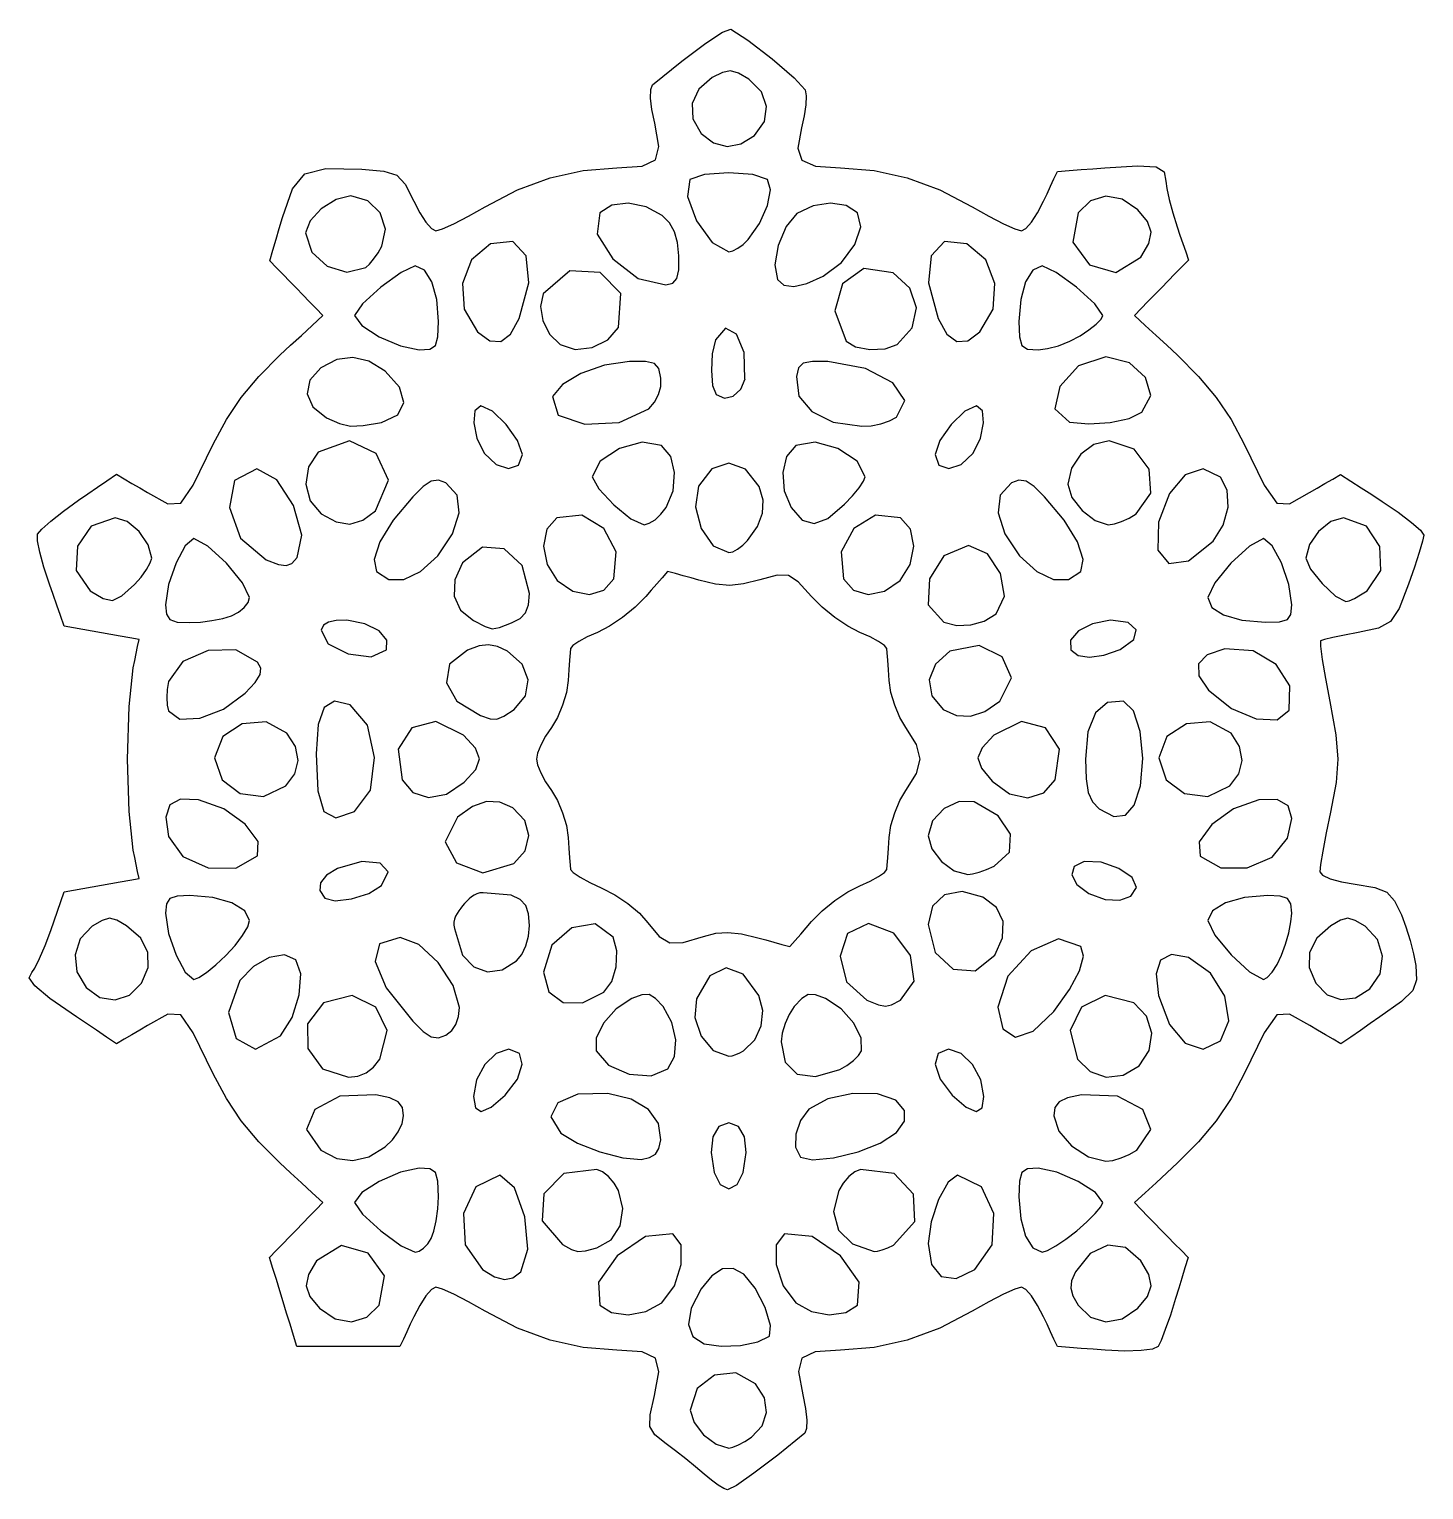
# Model space of a CAD drawing. Extents: x 0 to 160, y 0 to 167.
import ezdxf

# ---------------------------------------------------------------- set-up
doc = ezdxf.new("R2010")
doc.units = 0
doc.layers.add('Layer_1', color=7, linetype='CONTINUOUS')

msp = doc.modelspace()

# ---------------------------------------------------------------- linework, layer by layer
at = {"layer": 'Layer_1', "color": 7}
for points in [[(77.193176, 1.800008), (76.228736, 2.621752), (75.091832, 3.54724), (73.924376, 4.46308), (72.86828, 5.25588), (71.564448, 6.28532), (70.986184, 7.2198), (71.013384, 8.55384), (71.525864, 10.781936), (72.027408, 13.498512), (71.648032, 15.062192), (70.127976, 15.785776), (67.207504, 15.982032), (63.355912, 16.28292), (59.585976, 17.11488), (55.862472, 18.488288), (52.150168, 20.413504), (50.2658, 21.485632), (48.577936, 22.363616), (47.271016, 22.956848), (46.529464, 23.174728), (46.030792, 22.906448), (45.385168, 22.175976), (44.676032, 21.09488), (43.9868, 19.774728), (43.591976, 18.924728), (43.197152, 18.074728), (42.802328, 17.224728), (42.407504, 16.374728), (40.933976, 16.374728), (39.460448, 16.374728), (37.98692, 16.374728), (36.5134, 16.374728), (35.039872, 16.374728), (33.566352, 16.374728), (32.092824, 16.374728), (30.619296, 16.374728), (30.227592, 17.650704), (29.835888, 18.92668), (29.444184, 20.202648), (29.052488, 21.478624), (28.660784, 22.754592), (28.269088, 24.030568), (27.877384, 25.306536), (27.48568, 26.582512), (28.249144, 27.364376), (29.012616, 28.14624), (29.77608, 28.928104), (30.539552, 29.70996), (31.303016, 30.491816), (32.066488, 31.27368), (32.829952, 32.055544), (33.593424, 32.8374), (32.360544, 33.979568), (31.127672, 35.121736), (29.894792, 36.263904), (28.661912, 37.406064), (26.25372, 39.810304), (24.250984, 42.213752), (22.549504, 44.755528), (21.045096, 47.574728), (18.768384, 52.262936), (17.325152, 54.328912), (15.8658, 54.397472), (13.540752, 53.093328), (12.64904, 52.57076), (11.757336, 52.048184), (10.865624, 51.525608), (9.97392, 51.003032), (8.82812, 51.774496), (7.68232, 52.54596), (6.536512, 53.317424), (5.390712, 54.088888), (2.371319, 56.196216), (0.632362, 57.627464), (0, 58.555616), (0.300392, 59.153632), (0.658905, 59.664328), (1.185289, 60.743544), (1.808728, 62.23308), (2.458416, 63.974744), (2.845816, 65.074744), (3.233216, 66.174744), (3.620616, 67.274744), (4.008016, 68.374744), (5.077168, 68.564424), (6.146328, 68.754096), (7.21548, 68.943776), (8.284632, 69.133448), (9.353784, 69.323128), (10.422936, 69.512808), (11.492088, 69.702488), (12.56124, 69.89216), (12.39548, 70.702488), (12.229728, 71.512808), (12.063968, 72.323128), (11.898216, 73.133448), (11.417296, 77.57188), (11.256984, 83.574744), (11.417296, 89.577616), (11.898216, 94.01604), (12.063968, 94.826368), (12.229728, 95.636688), (12.39548, 96.447008), (12.56124, 97.257328), (11.492024, 97.447008), (10.422808, 97.636688), (9.353584, 97.826368), (8.284368, 98.01604), (7.215152, 98.20572), (6.145936, 98.395392), (5.07672, 98.585072), (4.007504, 98.774744), (3.582864, 99.974488), (3.158232, 101.174232), (2.733596, 102.373976), (2.30896, 103.573712), (1.676712, 105.508104), (1.210862, 107.227472), (0.955807, 108.544808), (0.955944, 109.273088), (1.432257, 109.85836), (2.473733, 110.786288), (3.926752, 111.929344), (5.637688, 113.159984), (6.721744, 113.906608), (7.805808, 114.653224), (8.889864, 115.39984), (9.97392, 116.146456), (10.865624, 115.623888), (11.757336, 115.101312), (12.64904, 114.578736), (13.540752, 114.05616), (15.8658, 112.752032), (17.325144, 112.820592), (18.768384, 114.886576), (21.045096, 119.574776), (22.549504, 122.393976), (24.250984, 124.935752), (26.25372, 127.3392), (28.661912, 129.74344), (29.894792, 130.885608), (31.127672, 132.027776), (32.360544, 133.169944), (33.593424, 134.312104), (32.833808, 135.090016), (32.0742, 135.867928), (31.314584, 136.64584), (30.554976, 137.423744), (29.795368, 138.201656), (29.03576, 138.979568), (28.276144, 139.75748), (27.516536, 140.535392), (27.877904, 141.77308), (28.23928, 143.01076), (28.600648, 144.248448), (28.962016, 145.486128), (30.099944, 148.765184), (31.529392, 150.497864), (33.947208, 151.108656), (38.050264, 151.02204), (40.559984, 150.818104), (42.038352, 150.355824), (43.006816, 149.314832), (43.9868, 147.374776), (44.676024, 146.054616), (45.385168, 144.973528), (46.030792, 144.243056), (46.529464, 143.974776), (47.271016, 144.192656), (48.577936, 144.785888), (50.265792, 145.663872), (52.150168, 146.736), (55.862472, 148.661216), (59.585984, 150.034624), (63.355912, 150.866584), (67.207504, 151.167472), (70.120664, 151.363688), (71.642928, 152.08176), (72.03128, 153.625992), (71.542712, 156.300672), (71.217536, 157.849208), (71.064344, 159.169496), (71.089544, 160.146896), (71.299472, 160.666744), (74.646744, 163.369792), (77.379384, 165.423328), (79.306528, 166.691296), (80.237328, 167.037656), (82.21404, 165.783208), (84.979288, 163.650696), (87.507872, 161.47452), (88.7746, 160.089104), (88.880128, 159.412776), (88.835968, 158.37384), (88.655864, 157.113872), (88.353632, 155.774456), (87.935888, 153.43624), (88.388752, 152.044352), (89.937544, 151.36576), (92.807536, 151.167472), (96.659128, 150.866584), (100.429064, 150.034624), (104.152568, 148.661216), (107.864872, 146.736), (109.74924, 145.663872), (111.437104, 144.785888), (112.744024, 144.192656), (113.485576, 143.974776), (113.984248, 144.243056), (114.629872, 144.973528), (115.339008, 146.054624), (116.02824, 147.374776), (116.423064, 148.224776), (116.817888, 149.074776), (117.212712, 149.924776), (117.607536, 150.774776), (118.959264, 150.874776), (120.310992, 150.974776), (121.66272, 151.074776), (123.014448, 151.174776), (126.781808, 151.394776), (128.888496, 151.282656), (129.806432, 150.73556), (130.007536, 149.650624), (130.109936, 148.810064), (130.388752, 147.549552), (130.801392, 146.039704), (131.30528, 144.45112), (131.62972, 143.498952), (131.95416, 142.546784), (132.2786, 141.594616), (132.603032, 140.64244), (131.830352, 139.851144), (131.05768, 139.059856), (130.285, 138.268568), (129.512328, 137.477272), (128.739648, 136.685976), (127.966976, 135.894688), (127.194296, 135.1034), (126.421616, 134.312104), (127.654496, 133.169944), (128.887376, 132.027776), (130.120248, 130.885608), (131.353128, 129.74344), (133.761328, 127.3392), (135.764056, 124.935752), (137.465528, 122.393976), (138.969944, 119.574776), (141.246192, 114.88744), (142.686952, 112.819888), (144.137864, 112.745808), (146.4446, 114.038808), (147.328888, 114.55704), (148.213176, 115.075264), (149.097456, 115.593488), (149.981744, 116.111712), (151.173848, 115.3446), (152.365944, 114.577488), (153.558048, 113.810376), (154.750144, 113.043256), (156.601384, 111.788704), (158.116928, 110.641152), (159.140416, 109.727536), (159.515488, 109.174792), (159.376056, 108.485416), (158.998576, 107.199792), (158.440672, 105.501664), (157.759984, 103.574792), (156.684848, 100.793672), (155.72424, 99.287096), (154.343392, 98.54044), (152.007536, 98.03908), (150.431224, 97.735672), (149.0962, 97.453424), (148.143376, 97.223864), (147.713632, 97.078504), (147.704432, 96.46172), (147.897152, 94.948576), (148.257496, 92.766648), (148.7512, 90.14344), (149.438376, 86.34324), (149.678816, 83.556048), (149.479088, 80.902696), (148.845768, 77.504016), (148.365424, 75.13104), (147.971968, 73.053024), (147.706008, 71.493968), (147.608152, 70.677856), (147.927896, 70.287144), (148.798968, 69.886368), (150.08832, 69.522608), (151.662904, 69.242952), (153.903888, 68.870392), (155.2824, 68.328728), (156.175904, 67.3684), (156.96184, 65.739888), (157.474752, 64.366728), (157.952048, 62.819808), (158.340408, 61.288696), (158.586528, 59.962936), (158.694496, 58.33008), (158.263856, 57.112992), (156.974016, 55.849408), (154.504384, 54.077072), (153.38856, 53.308576), (152.272736, 52.54008), (151.156904, 51.771584), (150.04108, 51.00308), (149.149368, 51.525656), (148.257664, 52.048232), (147.365952, 52.570808), (146.474248, 53.093376), (144.149192, 54.397504), (142.689848, 54.328944), (141.246616, 52.262968), (138.969904, 47.57476), (137.465496, 44.75556), (135.764016, 42.213784), (133.76128, 39.810336), (131.353088, 37.406096), (130.120208, 36.263936), (128.887328, 35.121768), (127.654448, 33.9796), (126.421576, 32.837432), (127.187448, 32.053112), (127.95332, 31.268792), (128.719192, 30.484472), (129.485064, 29.700144), (130.250928, 28.915824), (131.0168, 28.131496), (131.782672, 27.347168), (132.548544, 26.562848), (132.192536, 25.389336), (131.836528, 24.215832), (131.48052, 23.04232), (131.12452, 21.868808), (130.526008, 19.983072), (129.949096, 18.31864), (129.459464, 17.055776), (129.122784, 16.37476), (128.486336, 16.081168), (127.176016, 15.910656), (125.327448, 15.872176), (123.076288, 15.97472), (121.709088, 16.07472), (120.341888, 16.17472), (118.974688, 16.27472), (117.607496, 16.37472), (117.212672, 17.22472), (116.817848, 18.07472), (116.423024, 18.92472), (116.0282, 19.77472), (115.338976, 21.094872), (114.629832, 22.175968), (113.984208, 22.90644), (113.485536, 23.17472), (112.743984, 22.95684), (111.437064, 22.363608), (109.7492, 21.485624), (107.864832, 20.413496), (104.152528, 18.48828), (100.429016, 17.114872), (96.659088, 16.282912), (92.807496, 15.982024), (89.894336, 15.785808), (88.372072, 15.067736), (87.98372, 13.523504), (88.472288, 10.848824), (88.797464, 9.300288), (88.950656, 7.98), (88.925456, 7.0026), (88.715528, 6.482752), (85.61296, 3.974824), (82.899, 1.907376), (80.882632, 0.506928), (79.872832, 0), (79.455544, 0.149952), (78.811216, 0.539184), (78.027776, 1.108912), (77.193152, 1.8), (77.193152, 1.800008), (77.193176, 1.800008)], [(82.944504, 154.89872), (84.088248, 156.48272), (84.351072, 158.21708), (83.75332, 159.894752), (82.315312, 161.308696), (81.13376, 162.005448), (80.22056, 162.261408), (79.304736, 162.088936), (78.115312, 161.500408), (76.574896, 160.188616), (75.825872, 158.54504), (75.909536, 156.78124), (76.8672, 155.10876), (78.263096, 154.033488), (79.816752, 153.637448), (81.414952, 153.924568), (82.944504, 154.89872)], [(82.227824, 142.976192), (83.534904, 144.827256), (84.433096, 146.863624), (84.787672, 148.671808), (84.463896, 149.838336), (82.77808, 150.424736), (80.007504, 150.6202), (77.236936, 150.424736), (75.551112, 149.838336), (75.283288, 147.909952), (76.34108, 145.140136), (78.117984, 142.65352), (80.007504, 141.574728), (80.477232, 141.685312), (81.052432, 141.986408), (81.660248, 142.432032), (82.227824, 142.976192)], [(38.487736, 139.786976), (38.906576, 140.161456), (39.39628, 140.746584), (39.895928, 141.462264), (40.344592, 142.228376), (40.743568, 144.176632), (40.128384, 146.035232), (38.732416, 147.426992), (36.789056, 147.974728), (35.092976, 147.555808), (33.410312, 146.505776), (32.121632, 145.13472), (31.607496, 143.752736), (32.322224, 141.547672), (34.086776, 139.932888), (36.33176, 139.236584), (38.487736, 139.786976)], [(74.302432, 141.130488), (74.152176, 142.640656), (73.799656, 143.880696), (73.226352, 144.895632), (72.413808, 145.730488), (70.57872, 146.73052), (68.5264, 147.124584), (66.628128, 146.897024), (65.255192, 146.0322), (64.982816, 143.608912), (66.737944, 140.786776), (69.639776, 138.526976), (72.807496, 137.790696), (73.609872, 138.010616), (74.082208, 138.541656), (74.290944, 139.53216), (74.302432, 141.130488)], [(90.83368, 138.788272), (92.92368, 140.361432), (94.441904, 142.40164), (95.137544, 144.446152), (94.7598, 146.0322), (93.459328, 146.867848), (91.645752, 147.1304), (89.653608, 146.823736), (87.81744, 145.951736), (86.581736, 144.465928), (85.6716, 142.298408), (85.27388, 140.07628), (85.575416, 138.42664), (86.318504, 137.782736), (87.445792, 137.6286), (88.952456, 137.963888), (90.83368, 138.788272)], [(127.162136, 140.952736), (128.071864, 142.520488), (128.324104, 143.822848), (127.906696, 145.045648), (126.807496, 146.374728), (125.02932, 147.588216), (123.150104, 147.92756), (121.389984, 147.403896), (119.96908, 146.028376), (119.38556, 142.672928), (121.263056, 140.092376), (124.291824, 139.21092), (127.162136, 140.952736)], [(56.04832, 133.949032), (57.141824, 138.032592), (56.841936, 141.125992), (55.325096, 142.769192), (52.767744, 142.502176), (50.59868, 140.6464), (49.56544, 137.947552), (49.75788, 135.008144), (51.26584, 132.430672), (52.670936, 131.41112), (53.928024, 131.321672), (55.04964, 132.166312), (56.04832, 133.949032)], [(108.749152, 132.430672), (110.257112, 135.008144), (110.449552, 137.94756), (109.416312, 140.646408), (107.247248, 142.502176), (104.689896, 142.769184), (103.173056, 141.125984), (102.873168, 138.0326), (103.966672, 133.949032), (104.965352, 132.166312), (106.086968, 131.321672), (107.344056, 131.41112), (108.749152, 132.430672)], [(46.807496, 133.62732), (46.60612, 136.14512), (46.049992, 138.15748), (45.211152, 139.491616), (44.161624, 139.974728), (42.549968, 139.231496), (40.217832, 137.520272), (38.119056, 135.618776), (37.207496, 134.304728), (38.032432, 133.165464), (40.023976, 131.87476), (42.457288, 130.817288), (44.607496, 130.37772), (45.811768, 130.460312), (46.4724, 130.870744), (46.750584, 131.847), (46.807496, 133.62732)], [(67.414416, 132.909688), (67.689016, 136.810728), (65.319392, 139.209792), (61.843104, 139.420472), (58.79768, 136.756392), (58.468512, 135.339552), (58.73912, 133.72596), (59.521408, 132.180064), (60.727232, 130.966312), (62.432152, 130.406544), (64.397912, 130.626072), (66.20012, 131.501568), (67.414392, 132.909688), (67.4144, 132.909688), (67.414416, 132.909688)], [(99.287736, 130.986976), (101.01108, 132.897432), (101.487952, 135.191344), (100.744184, 137.430264), (98.805576, 139.175752), (95.472432, 139.658152), (93.039768, 137.90116), (92.146024, 134.831208), (93.42964, 131.374728), (94.5026, 130.722056), (96.146568, 130.419352), (97.896592, 130.497432), (99.287736, 130.986976)], [(120.207496, 131.96596), (121.217024, 132.640936), (122.043744, 133.306888), (122.602336, 133.887064), (122.807496, 134.304728), (121.895936, 135.618776), (119.79716, 137.520272), (117.465024, 139.231496), (115.853368, 139.974728), (114.80384, 139.491616), (113.965, 138.15748), (113.40888, 136.14512), (113.207496, 133.62732), (113.264376, 131.846944), (113.542552, 130.8706), (114.203184, 130.460216), (115.407456, 130.37772), (116.466832, 130.50396), (117.72496, 130.84548), (119.024336, 131.350192), (120.207496, 131.96596)], [(81.8738, 127.064272), (81.787744, 130.056272), (80.902824, 132.179384), (79.658216, 132.8562), (78.493088, 131.509296), (78.129464, 129.907248), (78.024776, 128.008248), (78.173112, 126.302552), (78.568528, 125.280408), (79.51364, 124.834968), (80.536824, 125.068664), (81.402184, 125.854208), (81.87384, 127.064272), (81.873832, 127.064272), (81.873824, 127.064272), (81.873816, 127.064272), (81.8738, 127.064272)], [(40.307496, 122.074728), (42.150504, 122.92548), (42.841248, 124.347496), (42.363152, 126.093616), (40.699608, 127.916664), (38.831128, 129.057368), (36.997992, 129.500232), (35.17576, 129.246512), (33.339984, 128.29748), (32.088744, 126.911328), (31.800952, 125.34696), (32.44956, 123.835128), (34.007496, 122.606544), (35.486272, 121.937208), (36.746096, 121.64936), (38.211616, 121.70712), (40.307496, 122.074728)], [(70.877824, 123.638376), (71.530504, 124.385656), (71.988544, 125.249288), (72.233112, 126.18112), (72.245352, 127.132984), (72.021488, 128.229072), (71.512608, 128.825128), (70.477384, 129.049336), (68.67448, 129.029896), (65.794944, 128.598608), (63.10428, 127.669024), (60.989184, 126.416704), (59.836344, 125.0172), (60.516464, 122.912312), (63.556368, 121.859376), (67.496624, 122.040648), (70.877824, 123.638376)], [(99.184576, 122.65904), (100.151344, 124.576696), (98.773984, 126.596328), (95.640904, 128.240032), (91.340504, 129.029912), (89.57824, 129.045352), (88.53336, 128.834248), (87.993448, 128.296176), (87.746088, 127.330712), (88.043872, 125.088384), (89.509896, 123.302416), (91.971144, 122.104288), (95.254592, 121.625456), (96.32176, 121.691296), (97.418456, 121.90812), (98.415712, 122.242008), (99.184576, 122.65904)], [(127.27888, 123.233968), (128.292712, 125.135176), (127.687016, 127.213648), (125.84188, 128.887472), (123.137376, 129.574728), (120.028344, 128.527472), (117.875848, 126.159536), (117.321648, 123.63172), (119.007496, 122.104792), (121.215216, 121.895616), (123.62956, 122.055032), (125.800712, 122.521624), (127.27888, 123.233976), (127.27888, 123.233976), (127.27888, 123.233968)], [(56.407496, 118.411088), (55.868184, 119.998696), (54.572352, 121.831392), (53.003184, 123.34484), (51.643856, 123.974728), (50.977296, 123.411176), (50.845872, 122.020088), (51.215688, 120.250824), (52.052856, 118.552736), (53.409496, 117.250672), (54.831264, 116.785112), (55.952488, 117.167952), (56.407496, 118.411088)], [(107.962136, 118.552736), (108.799304, 120.250824), (109.16912, 122.020088), (109.037696, 123.411176), (108.371136, 123.974728), (107.011808, 123.34484), (105.44264, 121.831392), (104.146808, 119.998704), (103.607496, 118.411088), (104.062504, 117.167952), (105.183728, 116.785112), (106.605496, 117.250672), (107.962136, 118.552736)], [(39.607496, 111.974728), (41.078168, 115.448576), (39.70224, 118.51236), (36.644688, 119.976336), (33.070488, 118.650736), (31.948904, 116.98824), (31.638472, 115.01852), (32.1228, 113.107248), (33.385504, 111.620088), (35.096952, 110.698088), (36.673104, 110.448072), (38.160952, 110.872728), (39.607496, 111.974728)], [(72.847184, 112.323016), (73.659792, 114.256544), (73.827128, 116.323808), (73.375528, 118.162888), (72.33132, 119.41184), (70.126224, 119.807608), (67.509856, 119.095288), (65.323264, 117.652296), (64.407496, 115.856048), (65.139272, 114.462872), (66.85224, 112.638304), (68.82284, 111.05228), (70.327512, 110.374728), (70.910912, 110.528464), (71.580448, 110.947032), (72.253432, 111.566528), (72.847184, 112.323016)], [(93.269032, 112.713192), (94.177016, 113.684648), (94.920576, 114.601024), (95.422976, 115.3592), (95.607496, 115.856048), (94.691728, 117.652296), (92.505136, 119.095288), (89.888768, 119.807616), (87.683672, 119.41184), (86.639464, 118.162888), (86.187864, 116.323808), (86.3552, 114.256544), (87.167808, 112.323016), (88.427992, 110.903576), (89.77896, 110.48996), (91.349656, 111.090416), (93.269032, 112.713192)], [(126.629488, 111.620088), (128.277424, 113.977344), (128.095888, 116.732376), (126.405992, 119.019928), (123.528872, 119.974728), (121.786408, 119.55004), (120.275072, 118.427384), (119.210296, 116.833904), (118.807496, 114.99672), (119.271784, 113.50084), (120.430768, 111.998), (121.933608, 110.839016), (123.429488, 110.374728), (124.12192, 110.472992), (124.956064, 110.740552), (125.82692, 111.136536), (126.629488, 111.620088)], [(82.161904, 108.574728), (83.296192, 110.164768), (83.885912, 111.686424), (83.942552, 113.1936), (83.477656, 114.7402), (81.940912, 116.73352), (80.011736, 117.403816), (78.083712, 116.749464), (76.55036, 114.76884), (76.197624, 112.406224), (76.85044, 109.926424), (78.217496, 107.969296), (80.007488, 107.174728), (80.472016, 107.2852), (81.033056, 107.585976), (81.619912, 108.031128), (82.161904, 108.574728)], [(30.664224, 106.602096), (31.191552, 109.184688), (30.220104, 112.571184), (28.315544, 115.516296), (26.043504, 116.774728), (23.485904, 115.431896), (22.901416, 112.326616), (24.150368, 108.843712), (27.093096, 106.367992), (28.509856, 105.838288), (29.39916, 105.689056), (30.028208, 105.937816), (30.664224, 106.602096)], [(46.724624, 106.802568), (48.43424, 109.322512), (49.18236, 111.734384), (48.938008, 113.764992), (47.6702, 115.141168), (46.806816, 115.453928), (45.992224, 115.34104), (45.066616, 114.736632), (43.8702, 113.574824), (41.626216, 110.88996), (40.11532, 108.421096), (39.446336, 106.392752), (39.728088, 105.029424), (41.120104, 104.093984), (42.845384, 104.101984), (44.76116, 105.016912), (46.724624, 106.802568)], [(120.286904, 105.029424), (120.568656, 106.392752), (119.899672, 108.421096), (118.388776, 110.88996), (116.144792, 113.574824), (114.948368, 114.736624), (114.022768, 115.34104), (113.208176, 115.453928), (112.344792, 115.141168), (111.076984, 113.764984), (110.832632, 111.734376), (111.580752, 109.322512), (113.290368, 106.802568), (115.253832, 105.016736), (117.169608, 104.101816), (118.894888, 104.093816), (120.286904, 105.029424)], [(135.407496, 108.483992), (136.578624, 110.320768), (137.134896, 112.380832), (137.037464, 114.325152), (136.247496, 115.814728), (134.269776, 116.758088), (132.224272, 116.061328), (130.423944, 113.952736), (129.181752, 110.660592), (129.091856, 107.464488), (130.360464, 105.94512), (132.596152, 106.239344), (135.407496, 108.483992)], [(12.043856, 103.538368), (12.806296, 104.38432), (13.430672, 105.23608), (13.852552, 105.99448), (14.007496, 106.56036), (13.596952, 108.085504), (12.564184, 109.582344), (11.20748, 110.721784), (9.82512, 111.174728), (7.09904, 110.208432), (5.515808, 107.901712), (5.37732, 105.14284), (6.985496, 102.820088), (8.442936, 101.913232), (9.53068, 101.696424), (10.610416, 102.221016), (12.043856, 103.538368)], [(66.872264, 104.1974), (67.156584, 107.268112), (65.707896, 109.937496), (63.212104, 111.474152), (60.35512, 111.146696), (59.202544, 109.854112), (58.829272, 107.928112), (59.232024, 105.818408), (60.40752, 103.974728), (62.195968, 102.758936), (64.068952, 102.397648), (65.727408, 102.880568), (66.872288, 104.1974), (66.87228, 104.1974), (66.872272, 104.1974), (66.872264, 104.1974), (66.872264, 104.1974)], [(99.607496, 103.974728), (100.782976, 105.818408), (101.185728, 107.928112), (100.812464, 109.85412), (99.659896, 111.146696), (96.802912, 111.474152), (94.30712, 109.937496), (92.858432, 107.26812), (93.142752, 104.1974), (94.287632, 102.880568), (95.946096, 102.397648), (97.81908, 102.758936), (99.60752, 103.974728), (99.607512, 103.974728), (99.607504, 103.974728), (99.607496, 103.974728), (99.607496, 103.974728)], [(153.029488, 102.820088), (154.611032, 105.121608), (154.49364, 107.88284), (152.969016, 110.201352), (150.328872, 111.174728), (148.87648, 110.73036), (147.47736, 109.605208), (146.423656, 108.111224), (146.007496, 106.56036), (146.574632, 105.294168), (147.901992, 103.634488), (149.42852, 102.191336), (150.593128, 101.574728), (150.989048, 101.672992), (151.580384, 101.940552), (152.287176, 102.336536), (153.029488, 102.820088)], [(23.155416, 99.954928), (23.9522, 100.360424), (24.604696, 100.88776), (25.045576, 101.46868), (25.207496, 102.034928), (24.410016, 103.712312), (22.550808, 105.959752), (20.429736, 107.929728), (18.846672, 108.774728), (17.853464, 107.970904), (16.79412, 106), (15.951256, 103.522888), (15.607496, 101.200424), (15.69836, 100.13532), (16.0788, 99.522168), (16.910568, 99.241712), (18.355416, 99.174752), (19.584296, 99.236352), (20.898928, 99.403976), (22.1418, 99.652056), (23.155416, 99.954928)], [(144.407496, 101.200424), (144.063736, 103.522888), (143.220872, 106), (142.161528, 107.970904), (141.16832, 108.774728), (139.583992, 107.929424), (137.463064, 105.958448), (135.60456, 103.70916), (134.807496, 102.028952), (135.28216, 100.919272), (136.62328, 100.046912), (138.706504, 99.464696), (141.407496, 99.22544), (143.01116, 99.25936), (143.916312, 99.514672), (144.317048, 100.11908), (144.407496, 101.200424)], [(55.155416, 99.154912), (56.156104, 99.65244), (56.785944, 100.300072), (57.113544, 101.209376), (57.207496, 102.49192), (56.370832, 105.721664), (54.339448, 107.607416), (51.831272, 107.81768), (49.56424, 106.020968), (48.690768, 104.054872), (48.626528, 102.192432), (49.341944, 100.590648), (50.807528, 99.406528), (52.159448, 98.722392), (52.9646, 98.473832), (53.7782, 98.628712), (55.155416, 99.154912)], [(110.607496, 100.170592), (111.56192, 102.195352), (111.097832, 104.788536), (109.592992, 107.023784), (107.425128, 107.974728), (104.625736, 106.81888), (102.962536, 104.161832), (102.826224, 101.219336), (104.607496, 99.207112), (106.114184, 98.851296), (107.697984, 98.906336), (109.236536, 99.352648), (110.607496, 100.170592)], [(77.129016, 63.267264), (78.528912, 63.641248), (79.9246, 63.746528), (81.475176, 63.579792), (83.339736, 63.13772), (84.252352, 62.8822), (85.16496, 62.626688), (86.077568, 62.371168), (86.990184, 62.115656), (87.617352, 62.836952), (88.244512, 63.558256), (88.87168, 64.27956), (89.49884, 65.000864), (90.709624, 66.216096), (92.151824, 67.392072), (93.644704, 68.394624), (95.007496, 69.089584), (96.178928, 69.607448), (97.150768, 70.127808), (97.821832, 70.590136), (98.090968, 70.93392), (98.138248, 71.42188), (98.205368, 72.276784), (98.283368, 73.378144), (98.363288, 74.605488), (98.572928, 75.966664), (99.00416, 77.432408), (99.594088, 78.826592), (100.279824, 79.973096), (101.500144, 81.923888), (101.906912, 83.574744), (101.500136, 85.225592), (100.279824, 87.176392), (99.594088, 88.322896), (99.00416, 89.71708), (98.572936, 91.182824), (98.363288, 92.544), (98.283368, 93.771344), (98.205368, 94.872704), (98.138248, 95.727608), (98.090968, 96.215568), (97.821832, 96.559352), (97.15076, 97.02168), (96.17892, 97.54204), (95.007496, 98.059904), (93.643408, 98.756408), (92.147008, 99.763152), (90.699584, 100.945336), (89.482432, 102.16816), (87.970344, 103.829632), (86.84768, 104.580456), (85.5614, 104.596696), (83.558456, 104.054536), (81.721208, 103.593624), (80.126056, 103.437224), (78.505528, 103.584608), (76.592176, 104.035016), (75.700336, 104.28472), (74.808488, 104.534416), (73.916648, 104.78412), (73.024808, 105.033816), (72.39764, 104.31252), (71.77048, 103.591216), (71.143312, 102.869912), (70.516152, 102.148608), (69.305368, 100.933376), (67.86316, 99.7574), (66.370288, 98.754856), (65.007496, 98.059888), (63.836064, 97.542016), (62.864224, 97.021664), (62.193152, 96.559336), (61.924024, 96.215552), (61.876744, 95.727584), (61.809624, 94.872688), (61.731624, 93.771328), (61.651704, 92.543984), (61.442064, 91.182808), (61.010832, 89.717064), (60.420904, 88.32288), (59.735168, 87.176376), (59.064328, 86.1692), (58.514968, 85.154408), (58.143784, 84.250184), (58.007456, 83.574696), (58.143784, 82.899208), (58.514968, 81.994984), (59.064328, 80.9802), (59.735168, 79.973048), (60.420904, 78.826544), (61.010832, 77.43236), (61.442064, 75.966616), (61.651704, 74.60544), (61.731624, 73.37908), (61.809624, 72.280376), (61.876744, 71.429416), (61.924024, 70.946264), (62.232016, 70.584128), (63.008888, 70.06268), (64.137312, 69.451656), (65.499952, 68.820792), (66.99504, 68.044264), (68.484088, 67.036616), (69.794688, 65.92816), (70.754424, 64.849224), (72.040552, 63.267464), (73.259288, 62.544144), (74.81924, 62.577904), (77.129016, 63.267248), (77.129016, 63.267256), (77.129016, 63.267264)], [(40.854944, 96.051496), (40.922464, 97.151544), (40.010912, 98.21996), (38.391824, 99.052744), (36.33676, 99.445864), (35.118736, 99.430344), (34.240592, 99.242504), (33.677384, 98.872744), (33.404128, 98.311432), (34.198968, 96.732568), (36.49176, 95.591208), (39.103448, 95.244984), (40.854944, 96.051496)], [(124.801048, 96.117336), (126.362744, 97.234632), (126.63156, 98.353344), (125.704416, 99.186184), (123.678224, 99.445848), (121.62316, 99.052728), (120.004072, 98.219944), (119.092512, 97.15152), (119.160032, 96.05148), (119.974832, 95.41376), (121.273376, 95.213168), (122.925504, 95.448208), (124.801032, 96.11732), (124.801032, 96.117328), (124.801048, 96.117336)], [(24.705088, 91.103096), (25.847368, 92.335328), (26.426112, 93.240696), (26.498112, 93.961184), (26.12028, 94.638776), (23.634664, 96.042992), (20.46736, 96.002432), (17.583704, 94.72708), (15.949056, 92.426832), (15.788912, 91.528512), (15.732912, 90.596944), (15.781552, 89.742144), (15.935312, 89.07412), (17.22984, 88.13028), (19.533904, 88.248896), (22.231104, 89.287368), (24.705008, 91.103072), (24.705, 91.103072), (24.704992, 91.103072), (24.704992, 91.103072), (24.705088, 91.103096)], [(55.475168, 89.25208), (56.782632, 90.789704), (57.067672, 92.623304), (56.366984, 94.43128), (54.71728, 95.892024), (53.55468, 96.4482), (52.549328, 96.650808), (51.477952, 96.506064), (50.11728, 96.0202), (48.08704, 94.410288), (47.723216, 92.303392), (48.928976, 90.185424), (51.607496, 88.54228), (52.709432, 88.177096), (53.495776, 88.132296), (54.304904, 88.469928), (55.475168, 89.25208)], [(111.007496, 90.193344), (112.353752, 92.844432), (111.282792, 95.244888), (108.646728, 96.544248), (105.297712, 95.892024), (103.648568, 94.431648), (102.94752, 92.62384), (103.231464, 90.790584), (104.537288, 89.253864), (106.05876, 88.539472), (107.659, 88.460032), (109.315936, 89.012392), (111.007496, 90.193344)], [(144.11888, 89.17652), (144.19928, 91.9594), (142.648272, 94.385728), (139.993936, 95.953896), (136.764368, 96.162288), (134.743696, 95.48604), (133.746984, 94.450528), (133.790344, 93.096272), (134.890048, 91.463792), (137.5334, 89.339176), (140.343448, 88.15288), (142.734008, 88.050232), (144.11888, 89.17652)], [(37.225664, 77.584448), (39.019656, 80.011696), (39.493928, 83.748672), (38.705392, 87.448488), (36.710976, 89.764272), (34.91496, 90.19752), (33.723224, 89.484744), (33.056456, 87.511312), (32.835344, 84.162576), (33.017208, 79.93468), (33.717904, 77.566344), (35.074896, 76.851592), (37.225664, 77.584424), (37.225664, 77.584432), (37.225664, 77.584448)], [(127.10372, 80.509008), (127.390656, 83.645256), (127.08124, 86.71208), (126.297952, 89.098216), (125.163288, 90.192424), (123.32056, 90.045352), (121.952376, 88.850888), (121.100704, 86.672768), (120.807488, 83.574728), (120.878368, 81.300304), (121.128592, 79.728824), (121.614384, 78.658392), (122.391984, 77.88712), (124.071112, 77.017504), (125.39436, 77.152512), (126.394344, 78.310296), (127.10372, 80.509008)], [(29.344504, 80.498688), (30.378032, 81.862944), (30.747632, 83.402896), (30.450416, 84.994), (29.483504, 86.511704), (27.096336, 87.809672), (24.373024, 87.59064), (22.135944, 86.13264), (21.207496, 83.713728), (22.055512, 81.176848), (24.146944, 79.61656), (26.802904, 79.301104), (29.344504, 80.49872), (29.344504, 80.498712), (29.344504, 80.498704), (29.344504, 80.498696), (29.344504, 80.498688)], [(49.755936, 80.914144), (51.06764, 82.3654), (51.495952, 83.58636), (51.037976, 84.816776), (49.690816, 86.296424), (46.52968, 87.849824), (43.752768, 87.12248), (42.183992, 84.709744), (42.647248, 81.206928), (43.891176, 79.728456), (45.673136, 79.17932), (47.719328, 79.570792), (49.755936, 80.914144)], [(117.367744, 81.206928), (117.831, 84.709744), (116.262224, 87.122488), (113.485312, 87.849824), (110.324176, 86.296424), (108.990688, 84.867952), (108.523288, 83.710672), (108.912016, 82.52872), (110.146944, 81.026256), (112.12476, 79.593568), (114.208904, 79.151656), (116.067272, 79.692192), (117.367744, 81.206928)], [(137.344504, 80.498688), (138.378032, 81.862944), (138.747632, 83.402896), (138.450416, 84.994), (137.483504, 86.511704), (135.096344, 87.809664), (132.373024, 87.590632), (130.135944, 86.13264), (129.207496, 83.713728), (130.055504, 81.176848), (132.146944, 79.61656), (134.802904, 79.301104), (137.344504, 80.49872), (137.344504, 80.498712), (137.344504, 80.498704), (137.344504, 80.498696), (137.344504, 80.498688)], [(26.12032, 72.51068), (26.20024, 74.134952), (24.719216, 76.106264), (22.254176, 77.877456), (19.382032, 78.901376), (17.311544, 78.973616), (16.080416, 78.3392), (15.641864, 76.94116), (15.94912, 74.722576), (17.583776, 72.422336), (20.467424, 71.146976), (23.634728, 71.106416), (26.12032, 72.51068)], [(55.429488, 71.620088), (56.745448, 73.08692), (57.16264, 74.823552), (56.685944, 76.547032), (55.320216, 77.974432), (53.823984, 78.64848), (52.3016, 78.70368), (50.710344, 78.13292), (49.007496, 76.929152), (47.578488, 74.114152), (48.893248, 71.695128), (51.870632, 70.565848), (55.429488, 71.620088), (55.429488, 71.620096), (55.429488, 71.620088)], [(110.369856, 71.303144), (112.125024, 72.90272), (112.231792, 74.984888), (110.838824, 77.068216), (108.094776, 78.67128), (106.35672, 78.72288), (104.640536, 77.908144), (103.329632, 76.507536), (102.807496, 74.801624), (103.241704, 73.30488), (104.343752, 71.872576), (105.81276, 70.798064), (107.347856, 70.374704), (107.890848, 70.447984), (108.641616, 70.647448), (109.501008, 70.942656), (110.369856, 71.303144)], [(143.929008, 74.539296), (144.406944, 76.756272), (144.016016, 78.223464), (142.757584, 78.939096), (140.632984, 78.901416), (137.735592, 77.872848), (135.276872, 76.097944), (133.82004, 74.116952), (133.928336, 72.470152), (136.293344, 71.120104), (139.331304, 71.135544), (142.167944, 72.335584), (143.929008, 74.539296)], [(40.29144, 69.115832), (41.07428, 70.685336), (40.156048, 71.659616), (38.043936, 71.844624), (35.245136, 71.046328), (34.006336, 70.287664), (33.336824, 69.430416), (33.260664, 68.53128), (33.801936, 67.646968), (34.982232, 67.337512), (36.863272, 67.571048), (38.836016, 68.20976), (40.291432, 69.115808), (40.291432, 69.115816), (40.29144, 69.115832)], [(126.636336, 68.862352), (126.148352, 70.0076), (124.62872, 71.06544), (122.621512, 71.764808), (120.670776, 71.834648), (119.53896, 71.26408), (119.273816, 70.313352), (119.841328, 69.213128), (121.207496, 68.194072), (123.0854, 67.512848), (124.758088, 67.414632), (126.012688, 67.873208), (126.636336, 68.862352)], [(22.487496, 61.094728), (23.543624, 62.253416), (24.408496, 63.397544), (24.992872, 64.395216), (25.207496, 65.114528), (24.664872, 66.22264), (23.189488, 67.132368), (21.010088, 67.748224), (18.355416, 67.974728), (16.910568, 67.907768), (16.0788, 67.627312), (15.698368, 67.014152), (15.607496, 65.949056), (15.951256, 63.626592), (16.79412, 61.14948), (17.853464, 59.178576), (18.846672, 58.374752), (19.41884, 58.589376), (20.296008, 59.173752), (21.358712, 60.038624), (22.487496, 61.094728)], [(55.744504, 60.498736), (56.338416, 61.23304), (56.800736, 62.204128), (57.10068, 63.327456), (57.207496, 64.51852), (57.117672, 65.887256), (56.795144, 66.83508), (56.160336, 67.495696), (55.133672, 68.0028), (51.910984, 68.262928)], [(110.450752, 61.128488), (111.33852, 63.126504), (111.38596, 64.9988), (110.623416, 66.597696), (109.08136, 67.77552), (106.695976, 68.416128), (104.695472, 68.030616), (103.319456, 66.738048), (102.807536, 64.65752), (103.6442, 61.427768), (105.675584, 59.542024), (108.18376, 59.331768), (110.450792, 61.128472), (110.450792, 61.12848), (110.450752, 61.128488)], [(143.24832, 61.149048), (143.698408, 62.386096), (144.066984, 63.703448), (144.316024, 64.9436), (144.407496, 65.949048), (144.316632, 67.014144), (143.936192, 67.627296), (143.104424, 67.907744), (141.659576, 67.974704), (139.004904, 67.7482), (136.825504, 67.132344), (135.35012, 66.222616), (134.807496, 65.114504), (135.604976, 63.43712), (137.464184, 61.18968), (139.585256, 59.219704), (141.16832, 58.374704), (141.61732, 58.593616), (142.159152, 59.189656), (142.725576, 60.0718), (143.24832, 61.149008), (143.24832, 61.149016), (143.24832, 61.149048)], [(12.855392, 57.93556), (13.622432, 59.72592), (13.581632, 61.459808), (12.750552, 63.069688), (11.146832, 64.488048), (10.039616, 65.141544), (9.198008, 65.354608), (8.345984, 65.124448), (7.207512, 64.448288), (5.829216, 63.01204), (5.240288, 61.190272), (5.46596, 59.244864), (6.531504, 57.437712), (8.094808, 56.312768), (9.821536, 56.032696), (11.484232, 56.579592), (12.855408, 57.935552), (12.855408, 57.935552), (12.855392, 57.93556)], [(153.344504, 57.29872), (154.510272, 59.015632), (154.792048, 61.010096), (154.2158, 62.936272), (152.807496, 64.448296), (151.669016, 65.124456), (150.816992, 65.354616), (149.975384, 65.141552), (148.868168, 64.488056), (147.26444, 63.069704), (146.433368, 61.459816), (146.392568, 59.725928), (147.1596, 57.935568), (148.458008, 56.611608), (150.022352, 56.053776), (151.701544, 56.277624), (153.344504, 57.29872)], [(48.62684, 64.209328), (49.564208, 61.128472), (50.860416, 59.8086), (52.423864, 59.25336), (54.102536, 59.478232), (55.744472, 60.49872), (55.744472, 60.498728), (55.744472, 60.498728), (55.744488, 60.498728), (55.744504, 60.498736)], [(65.729008, 56.905456), (66.631488, 58.122368), (67.151992, 59.818832), (67.228392, 61.630024), (66.79868, 63.191144), (64.73348, 64.739632), (62.077232, 64.276528), (59.783904, 62.276568), (58.807464, 59.21448), (59.436496, 56.957536), (61.061672, 55.733008), (63.29012, 55.671968), (65.729008, 56.905456)], [(99.660088, 56.002872), (101.207848, 58.179752), (100.803344, 61.105488), (98.909768, 63.67288), (95.990344, 64.774728), (93.614672, 63.63828), (92.772976, 61.013312), (93.491344, 58.07636), (95.795864, 56.00396), (97.147392, 55.469968), (97.949728, 55.291904), (98.641192, 55.469664), (99.660088, 56.00316), (99.660088, 56.003088), (99.660088, 56.003016), (99.660088, 56.002944), (99.660088, 56.002872)], [(49.207496, 55.17504), (48.503928, 57.68624), (46.765904, 60.295992), (44.552448, 62.345192), (42.422576, 63.174728), (40.070056, 62.447696), (39.552696, 60.435976), (40.832176, 57.3936), (43.8702, 53.574632), (45.066616, 52.412832), (45.992224, 51.808416), (46.806816, 51.69552), (47.6702, 52.008288), (48.323592, 52.514216), (48.806128, 53.228208), (49.105024, 54.12392), (49.207496, 55.17504)], [(117.207496, 54.696976), (119.002376, 57.213792), (120.137432, 59.346624), (120.577368, 61.010392), (120.286904, 62.120032), (117.74392, 63.001488), (114.603344, 61.618232), (111.934704, 58.752536), (110.807496, 55.18664), (111.353624, 52.702944), (112.797176, 51.778528), (114.84588, 52.435752), (117.207496, 54.696976)], [(28.75456, 51.91628), (30.05912, 54.027464), (30.872552, 56.604968), (31.065976, 59.010968), (30.510544, 60.607648), (29.184384, 61.161376), (27.449024, 60.870632), (25.638848, 59.858296), (24.088224, 58.247256), (22.812376, 54.572704), (23.663272, 51.616416), (25.893232, 50.3928), (28.75456, 51.91628)], [(136.247496, 51.334728), (137.232624, 53.62584), (136.772704, 56.44112), (135.13536, 59.08404), (132.588216, 60.858096), (130.645128, 61.217128), (129.406104, 60.585272), (128.904064, 59.00436), (129.171936, 56.51624), (130.420184, 53.207296), (132.222136, 51.089432), (134.267872, 50.3896), (136.247496, 51.334728)], [(81.687736, 50.187016), (82.98096, 51.448816), (83.739224, 53.048656), (83.910768, 54.799992), (83.443824, 56.516256), (81.66684, 58.9592), (79.72968, 59.705328), (77.869656, 58.766672), (76.32404, 56.155264), (76.121312, 54.009808), (76.848128, 51.880752), (78.233768, 50.249952), (80.007496, 49.599272), (80.387576, 49.645672), (80.831064, 49.77196), (81.282824, 49.958856), (81.687736, 50.187016)], [(40.12168, 49.236728), (40.960912, 52.521792), (39.64512, 55.212352), (36.954568, 56.528144), (33.669496, 55.688912), (31.814056, 53.287048), (31.865896, 50.47936), (33.530424, 48.147896), (36.51304, 47.174728), (37.59812, 47.29868), (38.54976, 47.677096), (39.3852, 48.319832), (40.12168, 49.236728)], [(73.047496, 48.134728), (73.806976, 49.556448), (73.951768, 51.444008), (73.507912, 53.457584), (72.501472, 55.257336), (71.64188, 56.20404), (70.9018, 56.637536), (70.072136, 56.612176), (68.943784, 56.18236), (67.146728, 54.9884), (65.706896, 53.36364), (64.858568, 51.649848), (64.836008, 50.188848), (66.269712, 48.557624), (68.623256, 47.54468), (71.136048, 47.34028), (73.047496, 48.134728)], [(92.725848, 48.083128), (93.5364, 48.530864), (94.269608, 49.07844), (94.844872, 49.656544), (95.181632, 50.195848), (95.157072, 51.653504), (94.306912, 53.365664), (92.866512, 54.98956), (91.071208, 56.182432), (89.942856, 56.61224), (89.113192, 56.6376), (88.373112, 56.204104), (87.51352, 55.2574), (86.92876, 54.365496), (86.449888, 53.311904), (86.126328, 52.228256), (86.007496, 51.246168), (86.48096, 48.887728), (87.829936, 47.540792), (89.94728, 47.255784), (92.725848, 48.083128)], [(126.944504, 48.49876), (128.12044, 50.226592), (128.393952, 52.224512), (127.792984, 54.157104), (126.345496, 55.688952), (123.060424, 56.528176), (120.369864, 55.212384), (119.05408, 52.52184), (119.893312, 49.236768), (121.349216, 47.819496), (123.176912, 47.206568), (125.125608, 47.42424), (126.944504, 48.49876)], [(54.443856, 45.138368), (55.833936, 46.970984), (56.381376, 48.658272), (56.062304, 49.894696), (54.852856, 50.374728), (53.426984, 49.886176), (52.124592, 48.623744), (51.174992, 46.892304), (50.807496, 44.99672), (51.031024, 43.680528), (51.706608, 43.265208), (52.84172, 43.751056), (54.443856, 45.138368)], [(109.207496, 44.99672), (108.84, 46.892312), (107.8904, 48.623744), (106.588, 49.886176), (105.162136, 50.374728), (103.952688, 49.894696), (103.633616, 48.658272), (104.181056, 46.970984), (105.571136, 45.138368), (107.173272, 43.751056), (108.308384, 43.265208), (108.983968, 43.680528), (109.207496, 44.99672)], [(40.699608, 39.232792), (41.53692, 40.033528), (42.205064, 40.951888), (42.647456, 41.893128), (42.807496, 42.762472), (42.68324, 43.732368), (42.212912, 44.382256), (41.25016, 44.823584), (39.648632, 45.167776), (35.514936, 45.02476), (32.652528, 43.490904), (31.711008, 41.216528), (33.339984, 38.851976), (35.175752, 37.902944), (36.997992, 37.649224), (38.831136, 38.09208), (40.699608, 39.232792)], [(72.24536, 40.016472), (71.99188, 41.906848), (70.829304, 43.482616), (68.85964, 44.654296), (66.184912, 45.332392), (62.762056, 45.260392), (60.44932, 44.246016), (59.658128, 42.636968), (60.799912, 40.780984), (62.698968, 39.643184), (65.255712, 38.63948), (67.886448, 37.959328), (70.007496, 37.7922), (70.960264, 37.983344), (71.618256, 38.385392), (72.030336, 39.046904), (72.24536, 40.016472)], [(97.332632, 39.63944), (99.183632, 40.87128), (100.117088, 42.143416), (100.109888, 43.392016), (99.137816, 44.553208), (97.038112, 45.292864), (94.200296, 45.323184), (91.340616, 44.71652), (89.175368, 43.545384), (88.203064, 42.243552), (87.680792, 40.681824), (87.663912, 39.175296), (88.207824, 38.039048), (89.581128, 37.730888), (92.009696, 37.973848), (94.8186, 38.649512), (97.33296, 39.639504), (97.33296, 39.639488), (97.332632, 39.63944)], [(126.675008, 38.851976), (128.303984, 41.216528), (127.362464, 43.490904), (124.500056, 45.024768), (120.36636, 45.167776), (118.764832, 44.823576), (117.80208, 44.382256), (117.331752, 43.732368), (117.207496, 42.762472), (117.782232, 41.028568), (119.234296, 39.347872), (121.155424, 38.077544), (123.137376, 37.574728), (123.946816, 37.675512), (124.883624, 37.94992), (125.831712, 38.356048), (126.675008, 38.851976)], [(81.65856, 36.29336), (81.99448, 38.557384), (81.802656, 40.357432), (81.126016, 41.545784), (80.007496, 41.974728), (78.888968, 41.545784), (78.212336, 40.357432), (78.020512, 38.557384), (78.356432, 36.29336), (79.047216, 34.90024), (80.007496, 34.435864), (80.967776, 34.90024), (81.65856, 36.29336)], [(45.979352, 28.722136), (46.300904, 29.579616), (46.564232, 30.77044), (46.742152, 32.137112), (46.807512, 33.522136), (46.750552, 35.302512), (46.472376, 36.278856), (45.811744, 36.68924), (44.607472, 36.771736), (42.457264, 36.33216), (40.023952, 35.274688), (38.0324, 33.983992), (37.207472, 32.844728), (38.119032, 31.53068), (40.217808, 29.629184), (42.549944, 27.91796), (44.1616, 27.174728), (44.611176, 27.296832), (45.10376, 27.62928), (45.579696, 28.121304), (45.979352, 28.722136)], [(119.825224, 29.632968), (120.983184, 30.64692), (121.931456, 31.590448), (122.572184, 32.358184), (122.807496, 32.844728), (121.98256, 33.983992), (119.991016, 35.274696), (117.557704, 36.332168), (115.407496, 36.771736), (114.203224, 36.689144), (113.542592, 36.278712), (113.264408, 35.302464), (113.207528, 33.522136), (113.408904, 31.004336), (113.965032, 28.991976), (114.803872, 27.65784), (115.8534, 27.174728), (116.472952, 27.368696), (117.428336, 27.896832), (118.589208, 28.678472), (119.825224, 29.632968)], [(56.247496, 24.934728), (57.050368, 27.500168), (56.698152, 31.204464), (55.520808, 34.530832), (53.84832, 35.96248), (51.094128, 34.643824), (49.690856, 31.586632), (49.86644, 28.020672), (51.848848, 25.17572), (53.232144, 24.347184), (54.349672, 24.03504), (55.316448, 24.232984), (56.247496, 24.934728)], [(64.909976, 27.653456), (66.548112, 28.595944), (67.587152, 30.20496), (67.913584, 32.18236), (67.413888, 34.229984), (66.903416, 35.077296), (66.266472, 35.813328), (65.584296, 36.359144), (64.938128, 36.635792), (61.137528, 36.182496), (58.881784, 33.861768), (58.674008, 30.777432), (61.017304, 28.03332), (62.013824, 27.486232), (62.76244, 27.263224), (63.611656, 27.330264), (64.909976, 27.653456)], [(98.841752, 27.993064), (101.305152, 30.689224), (101.1636, 33.797904), (98.919896, 36.164856), (95.076864, 36.635792), (94.430688, 36.359136), (93.74852, 35.813328), (93.111576, 35.077296), (92.601104, 34.229984), (92.014424, 31.808752), (92.576944, 29.701264), (94.166296, 28.11752), (96.660048, 27.267528), (97.034088, 27.296088), (97.570104, 27.442392), (98.196512, 27.682656), (98.841712, 27.99308), (98.841728, 27.99308), (98.841752, 27.993064)], [(108.166144, 25.17572), (110.148544, 28.020672), (110.324136, 31.586624), (108.920856, 34.643816), (106.166672, 35.96248), (105.094264, 35.175904), (104.000384, 33.20332), (103.149856, 30.6598), (102.807496, 28.160424), (103.210312, 25.750824), (104.328232, 24.399744), (106.025448, 24.182824), (108.166144, 25.17572)], [(72.3432, 21.374728), (73.791752, 23.307896), (74.571368, 25.764008), (74.560408, 28.000304), (73.637168, 29.274048), (70.47612, 28.971408), (67.234576, 26.741448), (65.098848, 23.738592), (65.255208, 21.117264), (66.621096, 20.25744), (68.511336, 20.022952), (70.545512, 20.399992), (72.3432, 21.374728)], [(94.7598, 21.117264), (94.916168, 23.738592), (92.780432, 26.741448), (89.538888, 28.971408), (86.37784, 29.274048), (85.4546, 28.000304), (85.44364, 25.764008), (86.223256, 23.307896), (87.671808, 21.374728), (89.469512, 20.399984), (91.503688, 20.022952), (93.393928, 20.25744), (94.7598, 21.117264)], [(40.045912, 21.12108), (40.629424, 24.476528), (38.751928, 27.05708), (35.72316, 27.938536), (32.852856, 26.19672), (31.943128, 24.628968), (31.690888, 23.326608), (32.108288, 22.103808), (33.207496, 20.774728), (34.98568, 19.56124), (36.864888, 19.221896), (38.625008, 19.74556), (40.045912, 21.12108)], [(126.807496, 20.774728), (127.906696, 22.1038), (128.324104, 23.326608), (128.071864, 24.628968), (127.162136, 26.19672), (125.39968, 27.719752), (123.359136, 27.980008), (121.34716, 27.029712), (119.6704, 24.92108), (119.231704, 23.910136), (119.126616, 23.049616), (119.368096, 22.174832), (119.96908, 21.12108), (121.389984, 19.74556), (123.150104, 19.221896), (125.02932, 19.561232), (126.807496, 20.774728)], [(84.662216, 17.553736), (84.8002, 18.788064), (84.16496, 20.858048), (83.048192, 23.053496), (81.741608, 24.664232), (80.52392, 25.31448), (79.303832, 25.2512), (78.086056, 24.475992), (76.875288, 22.990472), (75.728272, 20.762632), (75.404736, 18.907264), (75.899528, 17.521904), (77.207496, 16.704056), (79.12904, 16.431064), (81.34032, 16.519112), (83.348872, 16.912048), (84.662216, 17.553736)], [(82.629488, 6.020088), (83.847912, 7.30756), (84.3374, 8.85496), (84.086432, 10.50784), (83.083504, 12.111736), (80.83656, 13.375048), (78.386544, 13.11), (76.416016, 11.591912), (75.607496, 9.096104), (76.044504, 7.68284), (77.13952, 6.279376), (78.56852, 5.203928), (80.007496, 4.774728), (80.475496, 4.872992), (81.125856, 5.140552), (81.872528, 5.536536), (82.629488, 6.020088)]]:
    msp.add_lwpolyline(points, dxfattribs=at)
for points in [[(51.910984, 68.262928), (50.931344, 68.341968), (50.150664, 67.502808), (49.575568, 66.79296)], [(49.575568, 66.79296), (49.000464, 66.083112), (48.341944, 65.145728), (48.62684, 64.209328)]]:
    msp.add_open_spline(points, degree=3, dxfattribs=at)

doc.saveas('drawing.dxf')
